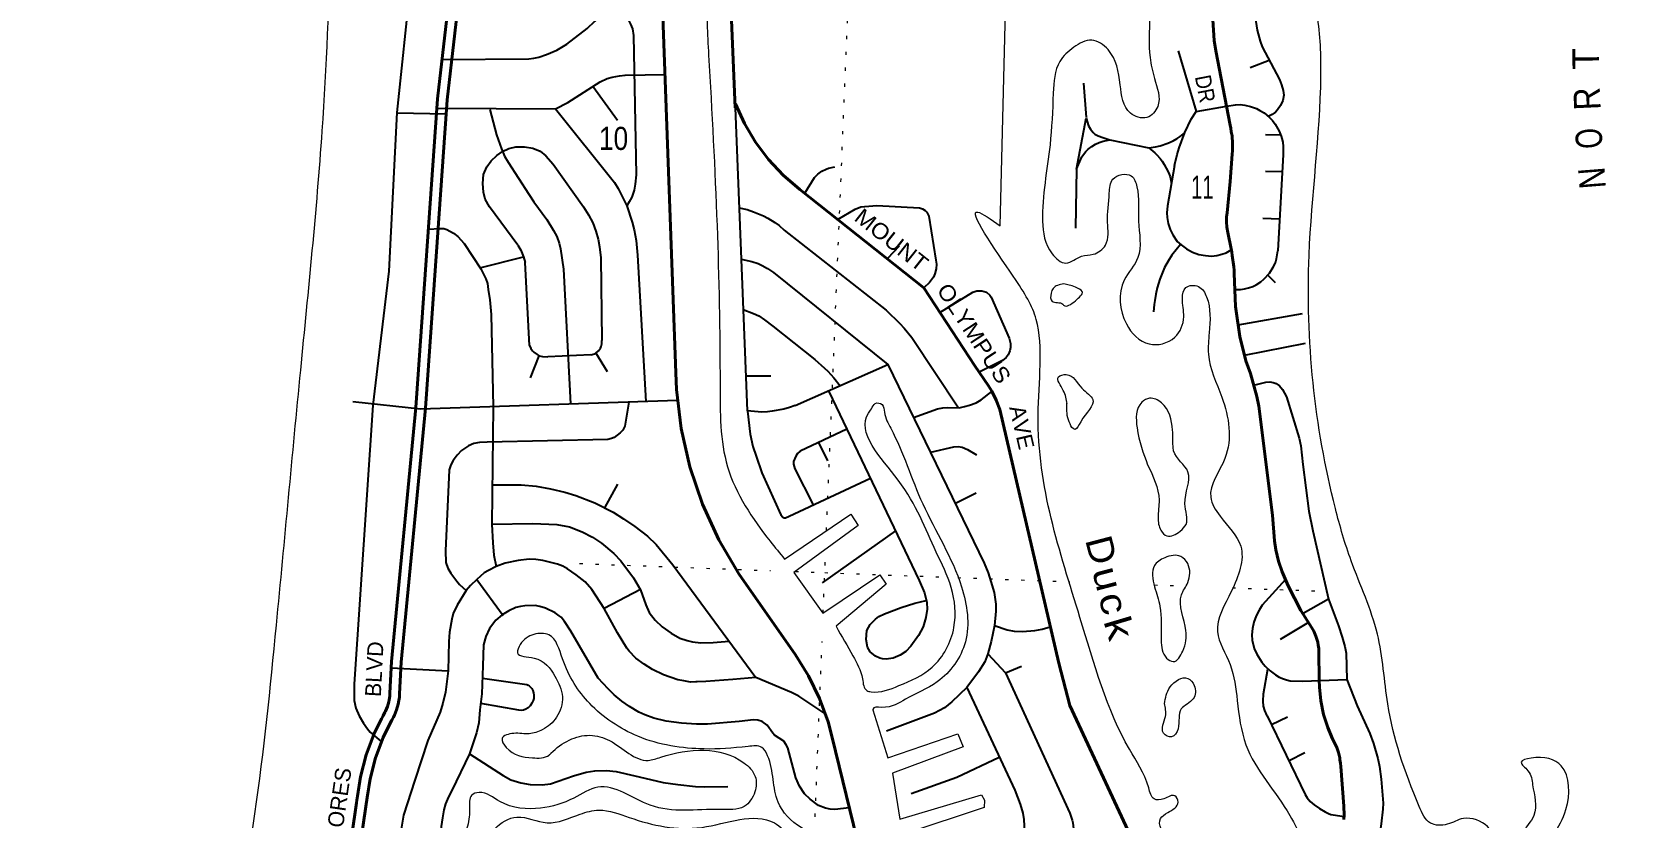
# Model space of a CAD drawing. Header units: feet. Extents: x -820980 to -751810, y -353855 to -168743.
# Drawn here: x -796383 to -784327, y -182533 to -176595 of the extents above; entities that cross this region are included whole.
import ezdxf
from ezdxf.enums import TextEntityAlignment as Align

# ---------------------------------------------------------------- set-up
doc = ezdxf.new("R2010")
doc.units = ezdxf.units.FT
doc.header["$LTSCALE"] = 80
doc.linetypes.add('DOTTED', pattern=[1.5, 0.3, -1.2])
for name, color, linetype, lineweight in [('26', 7, 'Continuous', 40), ('29', 7, 'Continuous', 25), ('39', 7, 'Continuous', 13), ('7', 7, 'DOTTED', 13)]:
    doc.layers.add(name, color=color, linetype=linetype, lineweight=lineweight)
doc.layers.add('27', color=7, linetype='Continuous')
doc.layers.add('41', color=7, linetype='Continuous')

msp = doc.modelspace()

# ---------------------------------------------------------------- linework, layer by layer
at = {"layer": '26'}
for points in [[(-791065.51, -177170.64), (-791091.91, -176507.49), (-791091.17, -176382.33), (-791077.35, -176257.93), (-791050.6, -176135.67), (-791032.68, -176076.39), (-790898.25, -175742.91), (-790862.08, -175664.77), (-790817.93, -175590.85), (-790766.3, -175521.94), (-790707.75, -175458.81), (-790681.44, -175434.36), (-790660.65, -175417.14), (-790641.76, -175397.85), (-790625, -175376.69), (-790610.54, -175353.9), (-790598.54, -175329.71), (-790589.14, -175304.41), (-790582.44, -175278.26), (-790578.5, -175251.55), (-790577.37, -175224.93), (-790578.96, -174863.97), (-790579.1, -174831.32)], [(-794001.7, -182931.31), (-793928.07, -182425.07), (-793925.13, -182404.83), (-793920.59, -182375.07), (-793898.4, -182229.54), (-793854.71, -182062.66), (-793793.82, -181901.27), (-793738.96, -181790.31), (-793727.28, -181766.68), (-793713.16, -181740.31), (-793708.45, -181731.52), (-793694.53, -181697.32), (-793684.25, -181661.86), (-793681.4, -181645.96), (-793677.04, -181619.4), (-793675.85, -181595.96), (-793663.72, -181356.22), (-793480.63, -179435.51), (-793316.04, -177101.57), (-793199.55, -176093.51), (-793179.57, -175184.31)], [(-793928.07, -182939.21), (-793854.61, -182434.06), (-793850.01, -182402.48), (-793847.2, -182384.06), (-793825.93, -182244.51), (-793784.2, -182085.13), (-793726.04, -181930.98), (-793674.81, -181827.36), (-793661.16, -181799.74), (-793649.18, -181777.36), (-793641.48, -181762.98), (-793624.63, -181721.61), (-793612.19, -181678.71), (-793607.36, -181651.75), (-793603.3, -181626.23), (-793602.06, -181601.75), (-793589.9, -181361.6), (-793406.87, -179441.63), (-793242.34, -177108.43), (-793125.65, -176098.59), (-793105.62, -175187.44)], [(-790114.18, -182817.43), (-790332.94, -181919.98), (-790362.22, -181812.42), (-790426.74, -181635.17), (-790509.42, -181465.63), (-790609.38, -181305.67), (-791036.53, -180693.14), (-791188.4, -180437.17), (-791312.69, -180166.74), (-791408.02, -179884.79), (-791473.36, -179594.42), (-791507.99, -179298.81), (-791513.27, -179174.02), (-791611.16, -176475.36)], [(-787120.01, -179351.78), (-787167.19, -179179.08), (-787202.34, -179083.91), (-787249.66, -178897.82), (-787277.26, -178707.82), (-787280.22, -178671.86), (-787290.23, -178421.5), (-787291.22, -178396.71), (-787294.64, -178371.5), (-787306.27, -178285.64), (-787309.7, -178260.33), (-787314.63, -178235.64), (-787339.29, -178112.11), (-787346.44, -178072.71), (-787349.43, -178032.79), (-787348.22, -177992.77), (-787344.83, -177964.56), (-787322.38, -177727.06), (-787306.42, -177520.7), (-787304.51, -177495.9), (-787303.8, -177470.7), (-787302.89, -177438.47), (-787307.28, -177381.39), (-787312.97, -177350.31), (-787317.73, -177324.35), (-787322.38, -177300.31), (-787431.02, -176739.48), (-787442.85, -176659.3), (-787453.21, -176504.46)], [(-787991.63, -182854.06), (-788534.83, -181689.21), (-788617.18, -181370.11), (-789063.14, -179450.88), (-789090.4, -179379.38), (-789124.99, -179311.13), (-789149.08, -179272.09), (-789253.25, -179120.06), (-789638.78, -178531.75), (-790576.89, -177787.68), (-790700.54, -177679.78), (-790812.23, -177559.56), (-790910.75, -177428.32), (-790995, -177287.49), (-791063.37, -177140.39)], [(-786460.99, -182551.98), (-786458.93, -182518.53), (-786461.37, -182451.28), (-786485.91, -182149.25), (-786487.92, -182124.48), (-786491.09, -182099.25), (-786492.97, -182084.34), (-786502.13, -182045.18), (-786515.34, -182007.19), (-786524.87, -181986.91), (-786537.21, -181962.21), (-786549, -181936.91), (-786584.19, -181856.47), (-786615.75, -181757.16), (-786636.76, -181655.1), (-786646.98, -181551.4), (-786647.33, -181495.93), (-786650.37, -181284.01), (-786650.73, -181259.12), (-786655.51, -181234.01), (-786659.83, -181211.29), (-786673.86, -181164.78), (-786679.31, -181151.5), (-786689.6, -181126.45), (-786704.98, -181101.5), (-786786.02, -180970), (-786882.88, -180784.22), (-786928.88, -180678.13), (-786957.19, -180596.49), (-786976.81, -180512.35), (-786986.05, -180444.42), (-787001.92, -180248.76), (-787105.6, -179425.82), (-787120.01, -179351.78)]]:
    msp.add_lwpolyline(points, dxfattribs=at)
at = {"layer": '29'}
for p, q in [((-791834.01, -176622.46), (-791812.47, -177676.05)), ((-787714.86, -176738.03), (-787579.59, -177198.01)), ((-787171.29, -176865.52), (-787026.76, -176808.37)), ((-792141.8, -177006.88), (-791955.14, -177263.72)), ((-788431.18, -176982.24), (-788411.43, -177241.53)), ((-793619.75, -177208.41), (-793249.9, -177215.57)), ((-792422.14, -177177.92), (-791978.16, -177733.61)), ((-791065.51, -177170.64), (-790972.97, -179460.95)), ((-787579.59, -177198.01), (-787350.19, -177156.75)), ((-788483.95, -177634.24), (-788411.04, -177246.63)), ((-788232.43, -177410.44), (-787937.47, -177472.06)), ((-786939.43, -177376.79), (-787053.89, -177373.11)), ((-786920.85, -177523.02), (-786960.5, -178250.85)), ((-792441.93, -177595.71), (-792210.31, -177917.07)), ((-787741.66, -177605.48), (-787794.85, -177910.93)), ((-786928.21, -177654.31), (-787054.34, -177650.8)), ((-792709.11, -178208.08), (-792922.84, -177919.38)), ((-786949.18, -178010.86), (-787073.81, -178006.24)), ((-790693.73, -178095.48), (-789923.27, -178699.81)), ((-792994.55, -178378.83), (-792665.26, -178297.31)), ((-791803.67, -178284.54), (-791740.48, -179389.25)), ((-789825.66, -178214.69), (-789913.07, -178310.13)), ((-792618.86, -178967.62), (-792652.68, -178339.3)), ((-792363.01, -178388.77), (-792310.64, -179408.01)), ((-792081.68, -178302.78), (-792073.55, -178927.82)), ((-787037.68, -178434.33), (-786981.65, -178490.73)), ((-792909.72, -178731.63), (-792894.84, -179431.23)), ((-787261.53, -178811.26), (-786775.53, -178724.02)), ((-790779.42, -178820.89), (-790463.47, -179072.26)), ((-787212.19, -179039.5), (-786751.95, -178950.31)), ((-792611.3, -179210.68), (-792546.69, -179043.87)), ((-792156.49, -179036.93), (-792480.13, -179051.75)), ((-792031.11, -179166.51), (-792117.91, -179023.52)), ((-790983.63, -179197.23), (-790794.82, -179195.79)), ((-790357.41, -179315.19), (-789672.03, -180744.05)), ((-792894.84, -179431.23), (-792904.86, -180318.92)), ((-792026.65, -179678.2), (-792940.08, -179697.17)), ((-790434.38, -179700.26), (-790367.13, -179838.03)), ((-793226.22, -179907.53), (-793256.27, -180519.72)), ((-790655.42, -180256.72), (-790040.73, -179971.28)), ((-791954.71, -180014.63), (-792051.87, -180195.3)), ((-789399.03, -180159.68), (-789243.35, -180080.33)), ((-789853.26, -180367.79), (-790406.1, -180762.22)), ((-793017.96, -180735.48), (-792820.21, -181007.46)), ((-791781.64, -180810.8), (-792055.05, -180955.86)), ((-786579.14, -180885.77), (-786768.89, -180992.21)), ((-786728.18, -181061.86), (-786943.13, -181190.79)), ((-793666.18, -181404.88), (-793235.57, -181426.18)), ((-789021.62, -181441.14), (-788899.22, -181391.5)), ((-789312.36, -181554.02), (-788949.23, -182330.6)), ((-787041.13, -181768.4), (-786755.14, -182362.31)), ((-787009.62, -181833.83), (-786887.15, -181775.23)), ((-786874.57, -182104.88), (-786758.11, -182043.89))]:
    msp.add_line(p, q, dxfattribs=at)
for points in [[(-793423.08, -172164.48), (-793424.91, -173315.46), (-793520.67, -176219.66), (-793622.24, -177205.85), (-793683.64, -178404.88), (-793804.33, -179418.51), (-793945.86, -181527.32)], [(-793281.81, -176805.33), (-792624.5, -176800.15), (-792588.2, -176794.41), (-792549.98, -176786.76), (-792490.74, -176765.74), (-792412.39, -176733.23), (-792337.86, -176689.26), (-792184.98, -176570.73), (-792125.74, -176513.37), (-792066.5, -176436.9), (-792030.19, -176369.98), (-792001.52, -176283.95), (-791684.3, -175293.62), (-791679.52, -175260.16), (-791677.61, -175231.48), (-791688.12, -175152.14), (-791711.05, -175022.14), (-791777.53, -174763.49)], [(-787047.46, -176022.65), (-787048.73, -176090.34), (-787054.47, -176132.4), (-787083.13, -176245.2), (-787111.8, -176350.35), (-787123.26, -176407.71), (-787127.08, -176472.71), (-787127.08, -176516.68), (-787117.53, -176583.6), (-787094.6, -176665.81), (-787079.31, -176707.87), (-786949.36, -176956.41), (-786932.16, -176996.56), (-786920.7, -177038.62), (-786916.88, -177073.03), (-786922.61, -177113.18), (-786939.81, -177151.42), (-786962.74, -177183.92), (-786979.46, -177201.61), (-787004.78, -177220.24), (-787034.59, -177234.16)], [(-791982.89, -176400.74), (-791935.6, -176430.2), (-791908.85, -176453.14), (-791884, -176481.82), (-791855.34, -176537.26), (-791841.96, -176571.67), (-791834.01, -176622.46)], [(-792085.83, -176972.38), (-792033.06, -176948.31), (-791994.84, -176936.84), (-791939.42, -176927.28), (-791897.46, -176922.53)], [(-791899.51, -176922.64), (-791897.46, -176922.53), (-791595.15, -176916.71)], [(-793320.99, -177171.74), (-792422.14, -177177.92), (-792331.05, -177129.99), (-792085.83, -176972.38)], [(-792920.14, -177181.51), (-792870.08, -177374.63), (-792832.81, -177480.74), (-792807.97, -177536.19), (-792782.17, -177581.11), (-792625.47, -177822), (-792587.25, -177879.36), (-792487.88, -178013.19), (-792437.24, -178096.36), (-792414.31, -178142.24), (-792396.16, -178192.91), (-792384.69, -178234.97), (-792363.01, -178388.77)], [(-787741.66, -177605.48), (-787723.31, -177522.32), (-787708.02, -177472.61), (-787663.11, -177356.95), (-787615.34, -177254.66), (-787579.59, -177198.01)], [(-787350.19, -177156.75), (-787281.4, -177146.17), (-787247, -177145.22), (-787210.69, -177149.99), (-787166.74, -177160.51), (-787122.79, -177175.8), (-787096.03, -177190.14), (-787065.46, -177208.31), (-787024.37, -177242.72), (-787002.4, -177265.66), (-786980.42, -177294.34), (-786951.75, -177345.96), (-786936.47, -177384.2), (-786931.69, -177402.36), (-786924.04, -177430.08), (-786921.18, -177462.58), (-786920.85, -177523.02)], [(-788411.04, -177246.63), (-788392.63, -177305.81), (-788377.82, -177330.18), (-788357.28, -177357.43), (-788344.85, -177368.9), (-788320.49, -177381.8), (-788284.66, -177394.71), (-788232.43, -177410.44)], [(-788483.95, -177634.24), (-788442.8, -177540.48), (-788430.85, -177521.85), (-788412.22, -177500.33), (-788394.54, -177481.7), (-788368.74, -177461.62), (-788339.12, -177443.46), (-788310.94, -177431.51), (-788282.75, -177420.52), (-788232.43, -177410.44)], [(-787937.47, -177472.06), (-787885.74, -177464.97), (-787851.34, -177457.32), (-787794.02, -177437.24), (-787752.93, -177418.12), (-787723.31, -177401.87), (-787699.42, -177386.58), (-787662.37, -177355.37)], [(-792922.84, -177919.38), (-792956.08, -177860.24), (-792968.5, -177807.67), (-792972.32, -177742.66), (-792966.59, -177673.84), (-792943.66, -177616.48), (-792909.26, -177570.6), (-792867.22, -177530.45), (-792823.26, -177499.86), (-792777.4, -177476.92), (-792723.89, -177465.45), (-792658.92, -177465.45), (-792593.95, -177475.01), (-792540.44, -177497.95), (-792496.49, -177532.36), (-792441.93, -177595.71)], [(-787937.47, -177472.06), (-787890.52, -177509.89), (-787875.23, -177526.14), (-787851.34, -177552.91), (-787837.01, -177572.98), (-787819.81, -177598.79), (-787804.53, -177625.56), (-787785.42, -177663.8), (-787775.86, -177691.52), (-787764.4, -177742.18)], [(-791812.47, -177676.05), (-791820, -177746.49), (-791829.55, -177792.37), (-791846.75, -177845.9), (-791865.86, -177880.32), (-791884.97, -177910.91)], [(-790538.94, -177815.88), (-790463.68, -177697.27), (-790438.84, -177672.41), (-790408.26, -177649.47), (-790377.69, -177634.18), (-790358.58, -177626.53), (-790311.82, -177614.71)], [(-788483.85, -177634.05), (-788483.95, -177634.24), (-788490.72, -178078.71)], [(-791978.16, -177733.61), (-791949.94, -177778.99), (-791930.83, -177815.31), (-791884.97, -177910.91)], [(-792210.31, -177917.07), (-792172.57, -177978.78), (-792142, -178039.96), (-792119.07, -178103.05), (-792101.87, -178162.32), (-792090.4, -178221.58), (-792081.68, -178302.78)], [(-791884.97, -177910.91), (-791842.93, -178035.18), (-791827.64, -178092.53), (-791812.35, -178172.83), (-791803.67, -178284.54)], [(-791035.48, -177924.69), (-790973.92, -177938.16), (-790926.14, -177955.37), (-790851.62, -177985.96), (-790817.22, -178003.17), (-790765.62, -178037.58), (-790733.13, -178060.52), (-790693.73, -178095.48)], [(-790286.68, -178012.71), (-790157.92, -177936.25), (-790113.97, -177919.04), (-790085.31, -177915.22), (-789993.58, -177909.48), (-789670.62, -177924.78), (-789647.69, -177932.42), (-789628.58, -177945.81), (-789615.2, -177959.19), (-789599.92, -177989.78), (-789546.41, -178320.53), (-789542.59, -178353.03), (-789544.5, -178387.44), (-789554.05, -178425.68), (-789565.52, -178450.53), (-789586.54, -178479.21), (-789594.18, -178490.68), (-789638.78, -178531.75)], [(-787794.85, -177910.93), (-787799.75, -177964.92), (-787798.32, -177999.81), (-787791.15, -178044.26), (-787775.39, -178089.67), (-787755.8, -178131.25), (-787721.88, -178179.52), (-787692.74, -178205.81), (-787651.18, -178234.97), (-787605.79, -178260.3), (-787559.45, -178278.94), (-787507.37, -178287.07), (-787461.99, -178290.41), (-787421.38, -178286.11), (-787383.64, -178277.03), (-787351.63, -178265.08), (-787313.05, -178243.53)], [(-793385.56, -178087.36), (-793298.14, -178082.02), (-793268.52, -178082.98), (-793245.59, -178088.71), (-793194.95, -178116.43), (-793161.51, -178142.24), (-793114.69, -178196.73), (-792988.56, -178387.91), (-792951.3, -178461.52), (-792937.92, -178497.85), (-792931.23, -178544.68), (-792918.81, -178622.12), (-792909.72, -178731.63)], [(-792709.11, -178208.08), (-792686.63, -178246.44), (-792665.61, -178296.14), (-792652.68, -178339.3)], [(-787696.96, -178201.92), (-787761.53, -178283.25), (-787790.68, -178328.65), (-787816.95, -178376.93), (-787853.26, -178464.87), (-787872.85, -178531.31), (-787883.84, -178577.67), (-787891.96, -178627.85), (-787895.3, -178657.97), (-787900.76, -178712.26)], [(-787286.66, -178544.21), (-787242.71, -178543.25), (-787213.09, -178538.47), (-787183.47, -178531.78), (-787150.98, -178520.31), (-787125.18, -178507.88), (-787090.79, -178484.94), (-787065.94, -178465.82), (-787023.9, -178418.98), (-786995.24, -178375.01), (-786979.95, -178342.51), (-786971.35, -178311.92), (-786960.5, -178250.85)], [(-791019.94, -178315.17), (-790939.52, -178332), (-790889.84, -178347.3), (-790859.26, -178360.68), (-790819.13, -178383.62), (-790774.2, -178414.86)], [(-790774.2, -178414.86), (-789909.77, -179110.99), (-789182.64, -180613.7)], [(-789516.74, -178716.56), (-789266.45, -178564.29), (-789237.78, -178554.73), (-789199.56, -178552.82), (-789163.25, -178564.29), (-789138.41, -178587.23), (-789128.86, -178600.61), (-788993.18, -178912.24), (-788983.62, -178952.39), (-788981.71, -178981.07), (-788987.44, -179007.84), (-789000.82, -179038.42), (-789014.2, -179057.54), (-789042.86, -179080.49), (-789220.58, -179168.43)], [(-791003.92, -178694.98), (-790926.14, -178723.93), (-790886.01, -178743.05), (-790842.06, -178771.73), (-790779.42, -178820.89)], [(-789923.27, -178699.81), (-789820.65, -178799.45), (-789786.25, -178835.78), (-789728.92, -178906.52), (-789375.73, -179439.46)], [(-792618.86, -178967.62), (-792610.67, -178989.67), (-792597.29, -179006.87), (-792587.74, -179017.39), (-792562.89, -179035.55), (-792545.69, -179044.15), (-792521.81, -179050.84), (-792480.13, -179051.75)], [(-792156.49, -179036.93), (-792129.1, -179029.81), (-792118.59, -179024.08), (-792097.57, -179006.87), (-792084.19, -178987.75), (-792078.46, -178974.37), (-792073.68, -178953.34), (-792073.55, -178927.82)], [(-790611.33, -179421.06), (-789909.77, -179110.99), (-789909.77, -179110.99)], [(-790463.47, -179072.26), (-790388.2, -179137.85), (-790363.36, -179160.79), (-790319.41, -179210.5), (-790270.95, -179270.62)], [(-787143.61, -179267.6), (-787051.88, -179244.66), (-787020.35, -179241.8), (-786997.42, -179247.53), (-786972.57, -179255.18), (-786948.68, -179271.43), (-786924.8, -179299.15), (-786895.18, -179355.55), (-786800.58, -179668.14), (-786788.16, -179726.45), (-786772.87, -179867.92), (-786727.01, -180219.7), (-786696.43, -180368.83), (-786579.14, -180885.77), (-786501.51, -181087.68), (-786474.76, -181171.81), (-786453.73, -181242.55), (-786444.18, -181294.16), (-786440.07, -181493.3)], [(-793956.31, -179391.28), (-793443.7, -179445.3), (-791501.47, -179381.38)], [(-789715.68, -179512.11), (-789534, -179445.66), (-789493.87, -179438.01), (-789459.47, -179436.1), (-789369.65, -179438.01), (-789329.52, -179428.45), (-789293.21, -179418.89), (-789241.62, -179399.77), (-789203.4, -179376.83), (-789123.13, -179314.15)], [(-791869.05, -179396.1), (-791899.8, -179577.58), (-791913.18, -179606.26), (-791934.2, -179627.29), (-791980.07, -179661.71), (-791999.18, -179671.26), (-792026.65, -179678.2)], [(-790611.33, -179421.06), (-790654.31, -179436.58), (-790695.87, -179447.57), (-790783.78, -179462.87), (-790819.61, -179468.12), (-790864.04, -179470.51), (-790972.97, -179460.95)], [(-790971.34, -179463.15), (-790950.51, -179638.28), (-790931.4, -179730.04), (-790906.55, -179804.61), (-790862.6, -179928.88), (-790719.28, -180248.15), (-790703.99, -180265.36), (-790694.44, -180271.09), (-790682.97, -180269.18), (-790655.42, -180256.72)], [(-790221.13, -179599.3), (-790574.04, -179766.37), (-790592.68, -179783.1), (-790606.53, -179802.69), (-790623.73, -179844.75), (-790623.73, -179863.87), (-790612.26, -179900.2), (-790474.22, -180172.58)], [(-792940.08, -179697.17), (-792998.62, -179699.94), (-793040.66, -179707.59), (-793080.79, -179724.8), (-793134.3, -179761.12), (-793166.79, -179795.53), (-793197.36, -179835.68), (-793214.56, -179870.1), (-793226.22, -179907.53)], [(-789584.54, -179772.94), (-789410.74, -179733.39), (-789378.26, -179731.48), (-789347.68, -179735.3), (-789307.55, -179752.51), (-789240.59, -179794.68)], [(-792901.5, -180021.14), (-792683.31, -180021.14), (-792569.6, -180029.75), (-792461.63, -180051.73), (-792351.75, -180075.63), (-792270.53, -180101.44), (-792126.25, -180157.84), (-791987.71, -180227.62), (-791908.4, -180276.37), (-791823.36, -180334.69), (-791728.77, -180408.29), (-791662.84, -180472.34), (-791536.71, -180625.29), (-790909.22, -181477.45)], [(-792904.86, -180318.92), (-792593.49, -180311.74), (-792411.94, -180321.3), (-792318.3, -180338.51), (-792222.75, -180376.75), (-792144.4, -180416.89), (-792075.61, -180462.78), (-791981.97, -180539.25), (-791928.46, -180594.7), (-791832.91, -180724.7), (-791779.4, -180814.56), (-791741.18, -180927.36), (-791714.43, -180984.71), (-791668.57, -181043.98), (-791616.97, -181093.69), (-791548.18, -181141.48), (-791483.2, -181179.72), (-791427.78, -181198.84), (-791387.65, -181208.4), (-791325.54, -181215.09), (-791230.95, -181212.22), (-791110.85, -181203.63)], [(-792904.86, -180318.92), (-792898.29, -180457.99), (-792890.65, -180551.67), (-792871.54, -180637.71)], [(-793256.27, -180519.72), (-793251.82, -180607.12), (-793238.45, -180651.09), (-793215.51, -180687.41), (-793169.65, -180748.59), (-793148.63, -180773.45), (-793098.94, -180819.33)], [(-790385.41, -181748.72), (-790583.13, -181619.44), (-790639.5, -181591.72), (-790909.22, -181477.45), (-791082.85, -181492.3), (-791285.41, -181507.6), (-791353.26, -181510.47), (-791360.93, -181511.09), (-791402.01, -181512.04), (-791453.58, -181503.78), (-791499.44, -181494.22), (-791606.46, -181457.89), (-791688.63, -181417.74), (-791751.69, -181377.59), (-791814.76, -181331.71), (-791866.35, -181278.18), (-791883.55, -181255.24), (-791954.26, -181140.53), (-792055.05, -180955.86), (-792149.18, -180811.69), (-792198.86, -180754.33), (-792267.66, -180700.8), (-792332.63, -180654.91), (-792368.93, -180635.79), (-792409.07, -180620.5), (-792517.99, -180593.73), (-792571.5, -180584.17), (-792623.1, -180582.27), (-792705.27, -180591.82), (-792802.74, -180612.86), (-792871.54, -180637.71), (-792930.76, -180668.29), (-792963.26, -180685.51), (-793017.96, -180735.48), (-793066.45, -180781.1), (-793098.94, -180819.33), (-793165.82, -180930.22), (-793196.39, -180993.31), (-793207.86, -181037.29), (-793225.06, -181134.78), (-793230.8, -181205.53), (-793235.57, -181426.18)], [(-789182.64, -180613.7), (-789152.05, -180686.19), (-789131.98, -180750.24), (-789106.18, -180835.32), (-789093.76, -180922.31), (-789094.72, -180974.88), (-789104.31, -181084.03), (-789128.16, -181205.26), (-789154.59, -181299.08), (-789175.93, -181360.12), (-789223.71, -181434.68), (-789312.36, -181554.02), (-789426.27, -181660.28), (-789481.69, -181706.16), (-789556.22, -181748.22), (-789920.02, -181884.4)], [(-789672.03, -180744.05), (-789632.66, -180838.19), (-789616.41, -180909.89), (-789613.55, -180960.55), (-789622.15, -181024.6), (-789644.12, -181094.38), (-789677.57, -181160.34), (-789735.85, -181239.68), (-789773.11, -181280.78), (-789816.11, -181308.51), (-789868.66, -181330.49), (-789923.13, -181339.1), (-789950.84, -181336.23), (-789971.86, -181330.49), (-790003.39, -181316.15), (-790042.56, -181282.69), (-790064.54, -181247.33), (-790073.14, -181190.93), (-790068.36, -181121.15), (-790044.47, -181076.22), (-790003.39, -181037.02), (-789977.59, -181016.95), (-789935.55, -180995.92), (-789808.47, -180949.08), (-789705.27, -180914.67), (-789619.73, -180895.22)], [(-786903.05, -180736.67), (-787079.58, -180929.96), (-787102.51, -180968.19), (-787125.44, -181010.26), (-787142.64, -181059.96), (-787152.2, -181105.85), (-787157.93, -181155.56), (-787154.11, -181195.7), (-787140.73, -181256.88), (-787119.71, -181300.86), (-787081.49, -181362.03), (-787056.65, -181392.62), (-787020.34, -181427.04), (-786978.3, -181457.63), (-786951.07, -181474.36), (-786917.15, -181488.22), (-786895.65, -181495.39), (-786867.46, -181501.6), (-786773.82, -181505.42), (-786440.07, -181493.3)], [(-790201.78, -182463.56), (-790311.76, -182475.94), (-790347.11, -182473.07), (-790381.5, -182465.43), (-790434.06, -182445.35), (-790498.07, -182398.51), (-790541.07, -182357.4), (-790578.34, -182299.1), (-790606.05, -182235.05), (-790666.24, -182010.41), (-790678.67, -181986.51), (-790697.77, -181959.74), (-790732.17, -181936.8), (-790767.52, -181912.9), (-790779.94, -181898.56), (-790823.9, -181837.38), (-790859.25, -181809.66), (-790892.7, -181799.15), (-790925.18, -181797.24), (-791034.11, -181810.62), (-791274.89, -181829.74), (-791356.11, -181830.69), (-791469.81, -181822.09), (-791587.34, -181807.75), (-791680.02, -181783.85), (-791748.82, -181760.9), (-791793.73, -181738.92), (-791863.48, -181695.91), (-791922.72, -181655.75), (-791980.05, -181607.96), (-792025.92, -181563.98), (-792100.44, -181481.78), (-792306.83, -181126.18), (-792355.57, -181054.47), (-792380.41, -181021.97), (-792395.7, -181010.5), (-792426.27, -180989.47), (-792497.93, -180954.11), (-792542.84, -180939.76), (-792577.24, -180934.03), (-792654.63, -180934.99), (-792688.08, -180939.76), (-792722.48, -180949.32), (-792776.93, -180973.23), (-792826.62, -181003.82), (-792873.44, -181044.92), (-792922.16, -181107.06), (-792949.88, -181167.27), (-792968.03, -181229.42), (-792971.85, -181390.01), (-792979.49, -181600.31), (-792994.78, -181722.67), (-793003.39, -181819.21), (-793021.54, -181894.74), (-793074.05, -182055.88)], [(-789104.31, -181084.03), (-789007.77, -181117.32), (-788956.17, -181126.88), (-788893.11, -181130.7), (-788797.56, -181123.05), (-788744.05, -181111.58), (-788682.9, -181094.38)], [(-789154.59, -181299.08), (-789021.62, -181441.14), (-788534.69, -182503.15)], [(-793235.57, -181426.18), (-793253.99, -181587.65), (-793274.05, -181670.81), (-793296.03, -181740.6), (-793387.76, -181954.72), (-793487.13, -182252.97), (-793573.12, -182518.71), (-793598.92, -182670.7), (-793609.43, -182792.11), (-793609.43, -182951.96)], [(-787041.13, -181768.4), (-787059.99, -181727.67), (-787069.07, -181693.74), (-787072.41, -181656.94), (-787069.07, -181600.06), (-787036.58, -181414.61)], [(-793945.86, -181527.32), (-793944.54, -181651.94), (-793933.08, -181709.3), (-793908.23, -181766.65), (-793875.75, -181822.1), (-793845.17, -181866.07), (-793824.15, -181890.92), (-793741.53, -181962.31)], [(-792975.17, -181481.49), (-792640.3, -181530.52), (-792629.08, -181534.59), (-792621.92, -181539.37), (-792611.41, -181549.41), (-792601.37, -181561.83), (-792594.68, -181574.74), (-792588.95, -181592.9), (-792586.08, -181611.06), (-792587.04, -181636.4), (-792591.34, -181652.17), (-792601.37, -181670.33), (-792615.23, -181690.88), (-792630.75, -181706.41), (-792648.19, -181716.69), (-792665.15, -181723.62), (-792680.2, -181726.25), (-792701.45, -181725.53), (-792988.83, -181675.02)], [(-786440.07, -181493.3), (-786362, -181691.83), (-786266.45, -181900.22), (-786237.78, -181976.69), (-786205.29, -182089.49), (-786191.92, -182150.67), (-786178.54, -182246.26), (-786165.16, -182427.89), (-786166.12, -182472.81), (-786180.45, -182584.66), (-786197.17, -182712.56)], [(-793074.05, -182055.88), (-793206.21, -182331.34), (-793232.96, -182379.14), (-793253.98, -182432.67), (-793267.36, -182478.55), (-793278.83, -182537.82), (-793288.38, -182604.74), (-793296.03, -182679.3), (-793294.11, -182807.39), (-793288.21, -182941.16)], [(-793074.05, -182055.88), (-792818.27, -182218.56), (-792759.98, -182252.01), (-792686.41, -182274), (-792614.74, -182286.42), (-792523.98, -182289.29), (-792461.87, -182282.6), (-792286.05, -182221.42), (-792191.46, -182193.7), (-792125.53, -182183.18), (-792038.58, -182180.32), (-791965.01, -182187.01), (-791823.6, -182221.42), (-791663.07, -182259.66), (-791609.57, -182271.13), (-791498.73, -182286.42), (-791364.96, -182301.72), (-791296.16, -182303.64), (-791121.12, -182300.43)], [(-789733.65, -182355.24), (-789388.99, -182232), (-789067.84, -182079.3)], [(-788949.23, -182330.6), (-788909.36, -182435.54), (-788890.25, -182502.45), (-788882.6, -182550.25), (-788876.79, -182643.35)], [(-786755.14, -182362.31), (-786739.42, -182387.74), (-786717.03, -182414.85), (-786685.43, -182439.84), (-786645.78, -182469), (-786603.26, -182493.38), (-786578.89, -182506.28), (-786559.78, -182512.97), (-786542.11, -182516.32), (-786458.6, -182527.71)], [(-788534.69, -182503.15), (-788515.69, -182555.98), (-788511.87, -182577.01), (-788506.14, -182620.99), (-788508.05, -182651.58), (-788523.66, -182735.5)]]:
    msp.add_lwpolyline(points, dxfattribs=at)
at = {"layer": '39'}
msp.add_line((-789060.61, -178062.9), (-788993.1, -175268.3), dxfattribs=at)
for points in [[(-790690.56, -180582.28), (-790189.54, -180241.27), (-790134.56, -180327.9), (-790620.07, -180683.59), (-790402.72, -180991.76), (-789971.88, -180700.39), (-789922.38, -180772.72), (-790301.91, -181088.2)], [(-790022.51, -181720.73), (-789910.77, -182083.65), (-789380.55, -181902.3), (-789340.06, -182000.45), (-789874.27, -182200.48), (-789818.31, -182548.53), (-789201.14, -182363.97), (-789178.39, -182404.93), (-789180.82, -182460.91), (-789781.81, -182660.5), (-789699.57, -183061.27)]]:
    msp.add_lwpolyline(points, dxfattribs=at)
for points in [[(-793900.42, -169469.65), (-793931.98, -170681.97), (-793933.64, -171947.68), (-794029.33, -173893.99), (-794118.59, -175882.81), (-794189.88, -177343.07), (-794352.76, -179153.99), (-794536.1, -181080.84), (-794698.52, -182507.42), (-794894.81, -183926.66), (-794934.01, -184432.27), (-795051.14, -185192.48), (-795272.18, -186363.25), (-795424.35, -187093.94), (-795522.41, -188146.68), (-795749.09, -189307.17), (-795745.23, -189311.34), (-795926.54, -190493.7), (-796000.4, -190959.75), (-795999.01, -191772.8), (-796028.93, -192457.87), (-795980.41, -193246.56), (-796051.72, -194123.23), (-796117.45, -194533.25), (-796160.3, -195135.31), (-796231.39, -195740.32), (-796273.34, -195893.66), (-796339.81, -195951.49), (-796382.77, -195971.98)], [(-788182.69, -173375.84), (-788145.54, -173465.52), (-788044.71, -173720.93), (-788102.23, -174179.55), (-788048.82, -174626.33), (-787960.76, -174953.7), (-787971.44, -175289.35), (-787930.32, -176486.27), (-787927.68, -176788.23), (-787893.56, -176948.51), (-787869.37, -177158.73), (-787950.87, -177242.14), (-788076.17, -177209.16), (-788152.44, -176994.94), (-788244.86, -176729.79), (-788368.72, -176658.63), (-788503.31, -176711.83), (-788609.79, -176818.43), (-788659.03, -177058.03), (-788683.87, -177449.48), (-788739.85, -178026.9), (-788668.81, -178273.12), (-788563, -178343.58), (-788444.54, -178291.78), (-788357.6, -178277), (-788264.6, -178208.12), (-788248.04, -178035.69), (-788235.67, -177814.8), (-788207.57, -177709.23), (-788070.03, -177684.31), (-788026.94, -177766.46), (-788014.68, -178026.52), (-788019.07, -178302.05), (-788121.96, -178473.18), (-788106.34, -178803.81), (-787935.29, -178955.25), (-787740.53, -178904.36), (-787672.42, -178750.01), (-787683.15, -178608.73), (-787656.04, -178529.28), (-787561.31, -178520.83), (-787500.01, -178599.65), (-787480.1, -178870.07), (-787486.26, -179032.84), (-787384.08, -179358.73), (-787361.36, -179820.43), (-787468.89, -180114.14), (-787397.99, -180257.73), (-787241.86, -180485.07), (-787313.03, -180826.46), (-787416.92, -181130.37), (-787321.89, -181379.52), (-787267.88, -181651.24), (-787202.19, -181985.8), (-786870.84, -182519.71), (-786761.07, -182715.25), (-786759.79, -182717.15)], [(-784327.46, -187611.89), (-784443.67, -187285.45), (-784528.22, -186759), (-784528.32, -186602.03), (-784540.79, -186506.97), (-784599.4, -186410.14), (-784626.31, -186165.62), (-784640.47, -185690.16), (-784702.11, -185567.05), (-784722.18, -185407.3), (-784822.96, -185097.56), (-784849.3, -184784.64), (-784946.87, -184549.47), (-785116.77, -183836.62), (-785145.42, -183797.29), (-785243.29, -183835.8), (-785312.33, -183855.29), (-785316.69, -183917.5), (-785261.07, -184040.38), (-785269.52, -184104.45), (-785353.13, -184137.47), (-785432.66, -184009.65), (-785565.29, -183851.63), (-785617.75, -183857.67), (-785656.01, -183860.22), (-785684.12, -183806.82), (-785705.23, -183727.53), (-785699.14, -183725.75), (-785655.95, -183699.24), (-785641.48, -183635.4), (-785656.42, -183552.32), (-785646.12, -183492.34), (-785563.36, -183588.08), (-785517.32, -183698.51), (-785459.92, -183827.49), (-785408.3, -183843.56), (-785330.79, -183812.32), (-785243.55, -183789.5), (-785210.01, -183752.55), (-785237.7, -183634.77), (-785192.05, -183330.65), (-784994.69, -182839.14), (-784782.05, -182475.01), (-784817.81, -182145.62), (-785046.58, -182086.54), (-785120.08, -182117.94), (-785070.29, -182182.23), (-785034.2, -182290.27), (-785024.8, -182520.04), (-785110.43, -182659.63), (-785166.35, -182810.43), (-785251.82, -182839.35), (-785299.23, -182765.09), (-785375.54, -182605.2), (-785558.03, -182543.87), (-785680.2, -182587.48), (-785806.42, -182578.62), (-785892.05, -182452.58), (-786129.88, -181676.76), (-786208.33, -181148.52), (-786406.38, -180595.58), (-786525.96, -180198.58), (-786724.72, -178283.24), (-786635.32, -176928.33), (-786664.05, -176466.39), (-786809.9, -175861.12), (-786838.98, -175195.92), (-786768.7, -174134.08), (-786765.34, -173939.01), (-786666.37, -173454.98)], [(-790856.14, -174861.8), (-790877.41, -175004.9), (-790978.08, -175276.73), (-791222.79, -176064.25), (-791265.63, -176294.03), (-791265.59, -176770.96), (-791201.81, -178059.3), (-791178.97, -179261.56), (-791122.14, -179883.55), (-790799.96, -180447.28), (-790690.56, -180582.28)], [(-785986.79, -186818.51), (-786008.94, -186553.32), (-786227.65, -186281.32), (-786775.13, -185938.36), (-787075.06, -185689.4), (-787163.78, -185432.44), (-787107.1, -184995.92), (-786993.78, -184708.47), (-786783.41, -184563.59), (-786718.8, -184501.68), (-786718.6, -184443.32), (-786792.39, -184376.1), (-787052.25, -184183.01), (-787418.69, -183673.93), (-787544.63, -183339.07), (-787796.1, -182711.64), (-787848.04, -182544.63), (-787794.07, -182498.4), (-787714.73, -182418.94), (-787741.06, -182371.64), (-787822.29, -182394.69), (-787896.65, -182395.86), (-787937.67, -182311.79), (-788083.34, -182020.45), (-788457.46, -181024.07), (-788773.18, -179492.63), (-788788.02, -178769.63), (-788962.49, -178442.97), (-789229.39, -177957.82), (-789060.61, -178062.9)], [(-788580.97, -178499.86), (-788491.54, -178525.42), (-788440.6, -178559.57), (-788491.4, -178628.06), (-788581.03, -178660.84), (-788586.82, -178654.59), (-788668.37, -178633.35), (-788676.05, -178570.67), (-788660.64, -178535.04), (-788580.97, -178499.86)], [(-788554.98, -179406.42), (-788583.35, -179306.72), (-788619.67, -179204.71), (-788560.74, -179186.85), (-788442.11, -179290), (-788360.98, -179375.62), (-788451.68, -179543.19), (-788494.08, -179601.94), (-788548.98, -179513.3), (-788556.5, -179446.61), (-788555.81, -179403.49)], [(-787945.8, -179870.48), (-788025.57, -179589.71), (-787990.12, -179395.87), (-787930.74, -179365.95), (-787841.61, -179399.55), (-787757.02, -179606.04), (-787753.63, -179728.93), (-787748.9, -179763.32), (-787640.42, -179922.43), (-787663.58, -180163.03), (-787655.46, -180320.3), (-787699.56, -180370.93), (-787799.37, -180407.35), (-787845.91, -180363.31), (-787866.49, -180269.95), (-787859.39, -180135.4), (-787945.8, -179870.48)], [(-790301.99, -181090.21), (-790173.87, -181314.46), (-790102.1, -181488.27), (-790069.27, -181576.06), (-790037.48, -181585.33), (-789826.82, -181539.07), (-789574.47, -181399.82), (-789410.4, -181098.22), (-789431.18, -180797.58), (-789543.58, -180529.66), (-789832.35, -179985.31), (-790056.21, -179477.66), (-790034.94, -179446.28), (-790005.26, -179405.16), (-789953.33, -179413.19), (-789935.48, -179472.23), (-789887.81, -179592.79), (-789646.24, -180163.49), (-789352.64, -180792.54), (-789324.17, -181208.18), (-789536.45, -181509.95), (-789776.46, -181641.62), (-789957.56, -181703.09), (-790022.43, -181718.72), (-790022.51, -181720.73)], [(-787894.27, -180792.1), (-787894.21, -180631.12), (-787815.63, -180571.74), (-787694.75, -180562.29), (-787642.56, -180616.61), (-787641.94, -180759.51), (-787689.64, -180852.27), (-787655.69, -181123.23), (-787679.6, -181277.26), (-787752.92, -181356.96), (-787802.15, -181330.92), (-787843.19, -181194.52), (-787853.6, -180938.55), (-787894.27, -180792.1)], [(-790117.54, -182631.86), (-790198.71, -182661.8), (-790564.41, -182611.56), (-790739.95, -182419.69), (-790819.08, -182068.52), (-790862.93, -182006.46), (-790967.08, -181998.45), (-791299.27, -182017.91), (-791799.85, -181922.25), (-792164.12, -181674.86), (-792370.3, -181336.92), (-792473.93, -181155.86), (-792586.26, -181151.56), (-792689.59, -181228.09), (-792710, -181289.69), (-792585, -181330.71), (-792427.47, -181467.55), (-792371.14, -181624.66), (-792415.1, -181777.93), (-792523.12, -181872.39), (-792622.7, -181902.79), (-792739.12, -181900.34), (-792826.97, -181939.23), (-792795.37, -182006.85), (-792597.45, -182084.87), (-792472.1, -182063.51), (-792457.52, -182049.98), (-792319.18, -181950.64), (-792163.13, -181914.36), (-792013.99, -181954.29), (-791722.36, -182104.32), (-791627.03, -182079.81), (-790999.88, -182121.96), (-790913.41, -182225.89), (-790915.81, -182342.51), (-790996.29, -182452.12), (-791177.96, -182475.34), (-791707.05, -182442.99), (-792103.66, -182307.04), (-792283.52, -182388.69), (-792535.51, -182465.57), (-792842.97, -182415.54), (-793001.08, -182347.1), (-793058.16, -182369.06), (-793073.76, -182463.04), (-793089.03, -182601.31), (-793097.07, -182707.66), (-792994.93, -182715.6), (-792882.89, -182621.29), (-792714.84, -182533.15), (-792487.46, -182576.07), (-792237.93, -182511.18), (-792094.15, -182480.47), (-791865.22, -182535.53), (-791317.67, -182610.85), (-790768.02, -182577.59), (-790653.85, -182692.65), (-790639.16, -182888.41), (-790721.49, -182993.92), (-790899.98, -183039.4), (-791360, -183039.88), (-791781.29, -183184.72), (-792009.52, -183270.55), (-792333.41, -183229.96), (-792590.38, -183226.15), (-792699.16, -183234.05), (-792865.44, -183169.32), (-793004.56, -183129.78), (-793049.88, -183212.56), (-793009.14, -183357), (-792947.2, -183472.06), (-792903.98, -183497.87), (-792765.79, -183402.55), (-792531.7, -183320.97), (-792259.96, -183359.56), (-792060.82, -183405.42)], [(-787817.49, -181676.4), (-787776.26, -181549.25), (-787641.21, -181483.99), (-787593.04, -181538.16), (-787600.85, -181638.48), (-787692.15, -181715.48), (-787715.9, -181865.49), (-787764.39, -181926.02), (-787825.58, -181897.51), (-787810.77, -181771.3), (-787817.65, -181674.14)]]:
    msp.add_spline(points, degree=3, dxfattribs=at)
at = {"layer": '7'}
for p, q in [((-790399.67, -180989.7), (-790379.9, -180509.98)), ((-792240.57, -180615.43), (-790798.7, -180669.14)), ((-789381.56, -180721.95), (-788534.11, -180753.54)), ((-787894.26, -180777.39), (-787654.92, -180786.31)), ((-787304.92, -180799.35), (-786587.85, -180826.08)), ((-790465.17, -182650.59), (-790407.76, -181204.96))]:
    msp.add_line(p, q, dxfattribs=at)
for points in [[(-790373.99, -180366.81), (-790168.9, -175392.27), (-789957.72, -170125.96), (-789903.65, -169607.87)], [(-790609.94, -180676.17), (-790387.09, -180684.47), (-789471.46, -180718.6)]]:
    msp.add_lwpolyline(points, dxfattribs=at)

# ---------------------------------------------------------------- texts
at = {"layer": '27'}
for s, rotation, width, p in [('DR', 280.963, 0.9, (-787588.86, -176934.52)), ('MOUNT', 321.58, 1.1, (-790173.1, -178014.72)), ('OLYMPUS', 303.238, 1.1, (-789545.26, -178546.75)), ('AVE', 283.081, 1.05, (-788992.98, -179434.57))]:
    msp.add_text(s, height=120, rotation=rotation, dxfattribs=dict(at, width=width)).set_placement(p)
for s, rotation, p in [('BLVD', 87.102, (-793744.22, -181626.25)), ('SHORES', 81.725, (-794062.44, -182839.32))]:
    msp.add_text(s, height=120, rotation=rotation, dxfattribs=at).set_placement(p)
at = {"layer": '41'}
msp.add_text('T', height=200, rotation=90.685, dxfattribs=at).set_placement((-784533.51, -176798.72), align=Align.CENTER)
for s, rotation, width, p in [('R', 92.607, 0.9, (-784523.53, -177096.78)), ('O', 94.529, 0.75, (-784509.7, -177393.14)), ('N', 94.529, 0.85, (-784485.94, -177692.98)), ('D', 284.741, 1.1, (-788392.66, -180539.25)), ('u', 284.741, 1.2, (-788344.32, -180755.46)), ('c', 284.741, 1.2, (-788299.49, -180941.05)), ('k', 286.624, 1.25, (-788257.58, -181130.94))]:
    msp.add_text(s, height=200, rotation=rotation, dxfattribs=dict(at, width=width)).set_placement(p, align=Align.CENTER)
at = {"layer": '7'}
for s, width, p in [('10', 0.85, (-792094.97, -177488.22)), ('11', 0.65, (-787616.65, -177856.95))]:
    msp.add_text(s, height=175, dxfattribs=dict(at, width=width)).set_placement(p)

doc.saveas('drawing.dxf')
